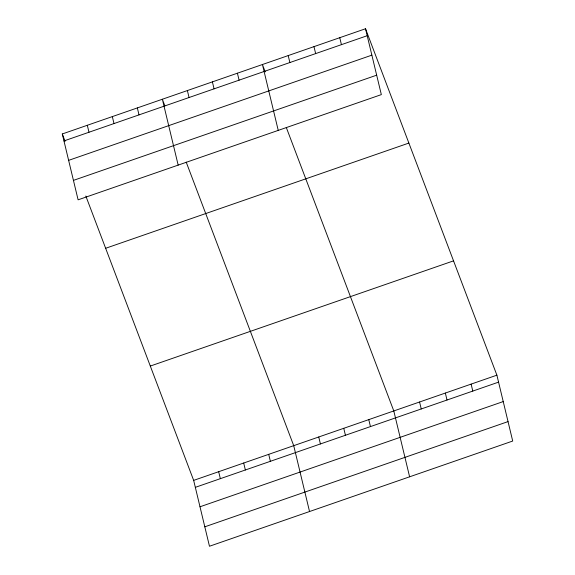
<?xml version="1.0" encoding="UTF-8"?>
<svg xmlns="http://www.w3.org/2000/svg" width="575" height="575" viewBox="0 0 575 575"><rect width="100%" height="100%" fill="white"/><g stroke="black" fill="none" stroke-linecap="round" stroke-linejoin="round"><path stroke-width="0.86" d="M365.527 28.75L381.34 94.616L78.107 199.827L62.294 133.961L365.527 28.75L496.893 375.173L512.706 441.039L209.472 546.25L193.66 480.384L85.826 196.025M63.962 140.925L367.202 35.715M68.633 160.36L371.867 55.15M73.442 180.385L376.675 75.174M105.642 248.285L408.882 143.067M150.305 366.067L453.546 260.856M193.66 480.384L496.893 375.173M195.327 487.348L498.568 382.138M199.999 506.783L503.233 401.573M204.808 526.815L508.041 421.597M265.219 71.868L262.43 64.522L278.243 130.388M286.271 127.398L393.796 410.945L409.608 476.812M164.838 105.778L162.358 99.245L178.171 165.104M186.207 162.121L293.724 445.668L309.537 511.527M62.294 133.961L65.083 141.313M471.119 384.114L472.794 391.079M445.345 393.063L447.012 400.02M339.753 37.691L341.428 44.656M419.57 402.004L421.238 408.962M313.979 46.64L315.653 53.597M288.204 55.581L289.872 62.538M368.776 419.628L370.451 426.585M343.757 428.31L345.431 435.268M237.41 73.205L239.085 80.162M318.744 436.986L320.412 443.95M212.398 81.88L214.065 88.845M187.378 90.562L189.053 97.527M268.712 454.343L270.379 461.308M243.692 463.026L245.367 469.991M137.346 107.92L139.013 114.885M218.673 471.708L220.347 478.666M112.326 116.603L114.001 123.56M87.314 125.285L88.981 132.243"/></g></svg>
